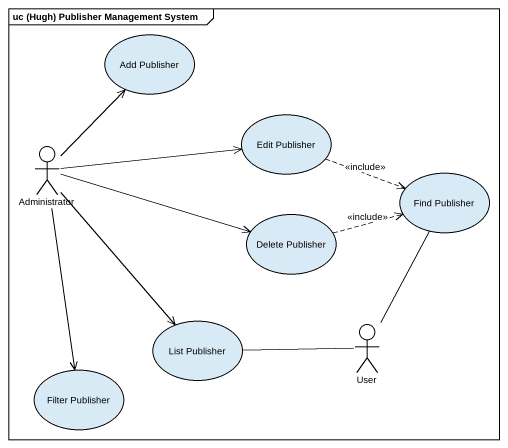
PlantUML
@startuml
mainframe uc (Hugh) Publisher Management System
usecase "Add Publisher" as Add_Publisher
actor Administrator
usecase "Edit Publisher" as Edit_Publisher
usecase "Find Publisher" as Find_Publisher
usecase "Delete Publisher" as Delete_Publisher
usecase "List Publisher" as List_Publisher
actor User
usecase "Filter Publisher" as Filter_Publisher
Administrator -up-> Add_Publisher
Administrator -right-> Edit_Publisher
Administrator -right-> Delete_Publisher
Administrator --> List_Publisher
Administrator --> Filter_Publisher
Edit_Publisher .right.> Find_Publisher : <<include>>
Delete_Publisher .right.> Find_Publisher : <<include>>
User -up- Find_Publisher
User -left- List_Publisher
@enduml
